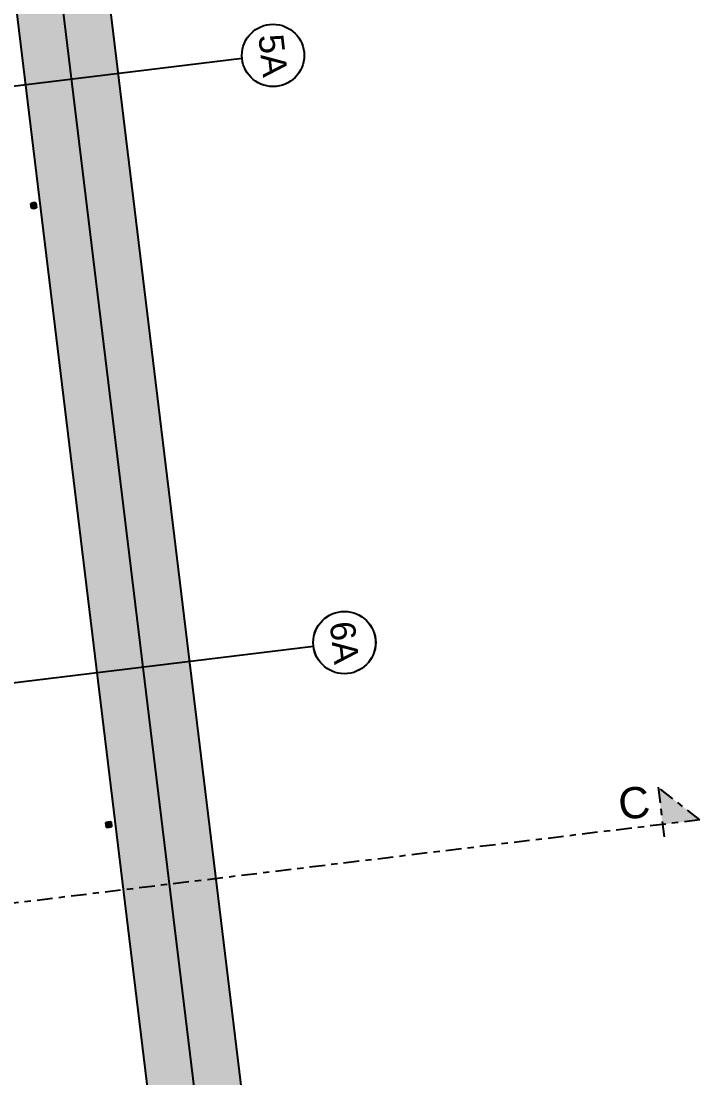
# Model space of a CAD drawing. Header units: inches. Extents: x 400392 to 401495, y 4543971 to 4544133.
# Drawn here: x 400479.28 to 400490.16, y 4544053.25 to 4544070.2 of the extents above; entities that cross this region are included whole.
import ezdxf
from ezdxf.enums import TextEntityAlignment as Align

# ---------------------------------------------------------------- set-up
doc = ezdxf.new("R2010")
doc.units = ezdxf.units.IN
doc.header["$MEASUREMENT"] = 0
doc.linetypes.add('AKS', pattern=[3, 2.5, -0.25, 0, -0.25])
doc.linetypes.add('CENTER', pattern=[2, 1.25, -0.25, 0.25, -0.25])
doc.layers.add('A-DETL-GENF', color=92, linetype='Continuous', lineweight=9)
for name, color, linetype in [('aks prota', 2, 'AKS'), ('caks prota', 4, 'Continuous'), ('kesit tarama prota', 252, 'Continuous'), ('kolon tarama prota', 252, 'Continuous'), ('perde prota', 1, 'Continuous'), ('skesit prota', 7, 'Continuous'), ('st-s_level (kot)', 6, 'Continuous'), ('taks prota', 7, 'Continuous'), ('tkesit prota', 7, 'Continuous')]:
    doc.layers.add(name, color=color, linetype=linetype)
doc.styles.add('Arial', font='Arial.ttf')
doc.styles.add('OLCU', font='romanstw.shx')
doc.styles.add('TAKS', font='Arial Unicode.ttf')

# ---------------------------------------------------------------- blocks, each defined once
blk = doc.blocks.new('+24.06 mekanik')
at = {"layer": 'kolon tarama prota', "color": 253}
for p, q in [((33936, 178284), (33936, 178204)), ((34016, 178284), (33936, 178284)), ((33936, 178284), (34016, 178284)), ((33936, 178204), (33936, 178284)), ((33936, 178284), (33936, 178284)), ((33971, 178281), (33971, 178276)), ((33971, 178276), (33971, 178281)), ((33971, 178281), (33971, 178281)), ((33971, 178276), (33971, 178276)), ((33971, 178269), (33971, 178264)), ((33971, 178264), (33971, 178269)), ((33971, 178269), (33971, 178269)), ((33971, 178264), (33971, 178264)), ((33981, 178276), (33981, 178281)), ((33981, 178281), (33981, 178276)), ((33981, 178281), (33981, 178281)), ((33981, 178276), (33981, 178276)), ((33981, 178264), (33981, 178269)), ((33981, 178269), (33981, 178264)), ((33981, 178269), (33981, 178269)), ((33981, 178264), (33981, 178264)), ((34016, 178204), (34016, 178284)), ((34016, 178284), (34016, 178204)), ((34016, 178284), (34016, 178284)), ((43936, 178284), (43936, 178204)), ((44016, 178284), (43936, 178284)), ((43936, 178284), (44016, 178284)), ((43936, 178204), (43936, 178284)), ((43936, 178284), (43936, 178284)), ((43971, 178281), (43971, 178276)), ((43971, 178276), (43971, 178281)), ((43971, 178281), (43971, 178281)), ((43971, 178276), (43971, 178276)), ((43971, 178269), (43971, 178264)), ((43971, 178264), (43971, 178269)), ((43971, 178269), (43971, 178269)), ((43971, 178264), (43971, 178264)), ((43981, 178276), (43981, 178281)), ((43981, 178281), (43981, 178276)), ((43981, 178281), (43981, 178281)), ((43981, 178276), (43981, 178276)), ((43981, 178264), (43981, 178269)), ((43981, 178269), (43981, 178264)), ((43981, 178269), (43981, 178269)), ((43981, 178264), (43981, 178264)), ((44016, 178204), (44016, 178284)), ((44016, 178284), (44016, 178204)), ((44016, 178284), (44016, 178284)), ((33936, 178204), (34016, 178204)), ((34016, 178204), (33936, 178204)), ((33936, 178204), (33936, 178204)), ((33944, 178249), (33939, 178249)), ((33939, 178249), (33944, 178249)), ((33939, 178249), (33939, 178249)), ((33939, 178239), (33944, 178239)), ((33944, 178239), (33939, 178239)), ((33939, 178239), (33939, 178239)), ((33944, 178249), (33944, 178249)), ((33944, 178239), (33944, 178239)), ((33956, 178249), (33951, 178249)), ((33951, 178249), (33956, 178249)), ((33951, 178249), (33951, 178249)), ((33951, 178239), (33956, 178239)), ((33956, 178239), (33951, 178239)), ((33951, 178239), (33951, 178239)), ((33956, 178249), (33956, 178249)), ((33956, 178239), (33956, 178239)), ((33970, 178249), (33963, 178249)), ((33963, 178249), (33970, 178249)), ((33963, 178249), (33963, 178249)), ((33963, 178239), (33970, 178239)), ((33970, 178239), (33963, 178239)), ((33963, 178239), (33963, 178239)), ((33970, 178249), (33970, 178249)), ((33970, 178239), (33970, 178239)), ((33971, 178257), (33971, 178250)), ((33971, 178250), (33971, 178257)), ((33971, 178257), (33971, 178257)), ((33971, 178250), (33971, 178250)), ((33971, 178238), (33971, 178232)), ((33971, 178232), (33971, 178238)), ((33971, 178238), (33971, 178238)), ((33971, 178232), (33971, 178232)), ((33971, 178225), (33971, 178219)), ((33971, 178219), (33971, 178225)), ((33971, 178225), (33971, 178225)), ((33971, 178219), (33971, 178219)), ((33971, 178213), (33971, 178207)), ((33971, 178207), (33971, 178213)), ((33971, 178213), (33971, 178213)), ((33971, 178207), (33971, 178207)), ((33981, 178250), (33981, 178257)), ((33981, 178257), (33981, 178250)), ((33981, 178257), (33981, 178257)), ((33981, 178250), (33981, 178250)), ((33981, 178232), (33981, 178238)), ((33981, 178238), (33981, 178232)), ((33981, 178238), (33981, 178238)), ((33981, 178232), (33981, 178232)), ((33981, 178219), (33981, 178225)), ((33981, 178225), (33981, 178219)), ((33981, 178225), (33981, 178225)), ((33981, 178219), (33981, 178219)), ((33981, 178207), (33981, 178213)), ((33981, 178213), (33981, 178207)), ((33981, 178213), (33981, 178213)), ((33981, 178207), (33981, 178207)), ((33988, 178249), (33982, 178249)), ((33982, 178249), (33988, 178249)), ((33982, 178249), (33982, 178249)), ((33982, 178239), (33988, 178239)), ((33988, 178239), (33982, 178239)), ((33982, 178239), (33982, 178239)), ((33988, 178249), (33988, 178249)), ((33988, 178239), (33988, 178239)), ((34001, 178249), (33995, 178249)), ((33995, 178249), (34001, 178249)), ((33995, 178249), (33995, 178249)), ((33995, 178239), (34001, 178239)), ((34001, 178239), (33995, 178239)), ((33995, 178239), (33995, 178239)), ((34001, 178249), (34001, 178249)), ((34001, 178239), (34001, 178239)), ((34013, 178249), (34007, 178249)), ((34007, 178249), (34013, 178249)), ((34007, 178249), (34007, 178249)), ((34007, 178239), (34013, 178239)), ((34013, 178239), (34007, 178239)), ((34007, 178239), (34007, 178239)), ((34013, 178249), (34013, 178249)), ((34013, 178239), (34013, 178239)), ((34016, 178204), (34016, 178204)), ((43936, 178204), (44016, 178204)), ((44016, 178204), (43936, 178204)), ((43936, 178204), (43936, 178204)), ((43944, 178249), (43939, 178249)), ((43939, 178249), (43944, 178249)), ((43939, 178249), (43939, 178249)), ((43939, 178239), (43944, 178239)), ((43944, 178239), (43939, 178239)), ((43939, 178239), (43939, 178239)), ((43944, 178249), (43944, 178249)), ((43944, 178239), (43944, 178239)), ((43956, 178249), (43951, 178249)), ((43951, 178249), (43956, 178249)), ((43951, 178249), (43951, 178249)), ((43951, 178239), (43956, 178239)), ((43956, 178239), (43951, 178239)), ((43951, 178239), (43951, 178239)), ((43956, 178249), (43956, 178249)), ((43956, 178239), (43956, 178239)), ((43969, 178249), (43963, 178249)), ((43963, 178249), (43969, 178249)), ((43963, 178249), (43963, 178249)), ((43963, 178239), (43969, 178239)), ((43969, 178239), (43963, 178239)), ((43963, 178239), (43963, 178239)), ((43969, 178249), (43969, 178249)), ((43969, 178239), (43969, 178239)), ((43971, 178257), (43971, 178251)), ((43971, 178251), (43971, 178257)), ((43971, 178257), (43971, 178257)), ((43971, 178251), (43971, 178251)), ((43971, 178238), (43971, 178232)), ((43971, 178232), (43971, 178238)), ((43971, 178238), (43971, 178238)), ((43971, 178232), (43971, 178232)), ((43971, 178225), (43971, 178219)), ((43971, 178219), (43971, 178225)), ((43971, 178225), (43971, 178225)), ((43971, 178219), (43971, 178219)), ((43971, 178213), (43971, 178207)), ((43971, 178207), (43971, 178213)), ((43971, 178213), (43971, 178213)), ((43971, 178207), (43971, 178207)), ((43981, 178251), (43981, 178257)), ((43981, 178257), (43981, 178251)), ((43981, 178257), (43981, 178257)), ((43981, 178251), (43981, 178251)), ((43981, 178232), (43981, 178238)), ((43981, 178238), (43981, 178232)), ((43981, 178238), (43981, 178238)), ((43981, 178232), (43981, 178232)), ((43981, 178219), (43981, 178225)), ((43981, 178225), (43981, 178219)), ((43981, 178225), (43981, 178225)), ((43981, 178219), (43981, 178219)), ((43981, 178207), (43981, 178213)), ((43981, 178213), (43981, 178207)), ((43981, 178213), (43981, 178213)), ((43981, 178207), (43981, 178207)), ((43988, 178249), (43982, 178249)), ((43982, 178249), (43988, 178249)), ((43982, 178249), (43982, 178249)), ((43982, 178239), (43988, 178239)), ((43988, 178239), (43982, 178239)), ((43982, 178239), (43982, 178239)), ((43988, 178249), (43988, 178249)), ((43988, 178239), (43988, 178239)), ((44000, 178249), (43995, 178249)), ((43995, 178249), (44000, 178249)), ((43995, 178249), (43995, 178249)), ((43995, 178239), (44000, 178239)), ((44000, 178239), (43995, 178239)), ((43995, 178239), (43995, 178239)), ((44000, 178249), (44000, 178249)), ((44000, 178239), (44000, 178239)), ((44013, 178249), (44007, 178249)), ((44007, 178249), (44013, 178249)), ((44007, 178249), (44007, 178249)), ((44007, 178239), (44013, 178239)), ((44013, 178239), (44007, 178239)), ((44007, 178239), (44007, 178239)), ((44013, 178249), (44013, 178249)), ((44013, 178239), (44013, 178239)), ((44016, 178204), (44016, 178204))]:
    blk.add_line(p, q, dxfattribs=at)
for centre, radius, start, end in [((33976, 178244), 45.8, 0, 180), ((33976, 178244), 45.8, 0, 180), ((33976, 178244), 41, 0, 180), ((33976, 178244), 40, 0, 180), ((33976, 178244), 40, 0, 180), ((33976, 178244), 37.3, 97.6967, 172.3033), ((33976, 178244), 37.3, 97.6967, 172.3033), ((33976, 178244), 34.3, 90, 270), ((33976, 178244), 34.3, 90, 270), ((33976, 178244), 33, 0, 180), ((33976, 178244), 32, 98.9893, 171.0107), ((33976, 178244), 32, 98.9893, 171.0107), ((33976, 178244), 30, 0, 180), ((33976, 178244), 30, 0, 180), ((33976, 178244), 30.2, 0, 180), ((33976, 178244), 25.3, 101.3831, 168.6169), ((33976, 178244), 25.3, 101.3831, 168.6169), ((33976, 178244), 25, 0, 180), ((33976, 178244), 25, 0, 180), ((33976, 178244), 20, 104.4775, 165.5225), ((33976, 178244), 20, 104.4775, 165.5225), ((33976, 178244), 34.3, 270, 90), ((33976, 178244), 34.3, 270, 90), ((33976, 178261), 16.5, 270, 90), ((33976, 178244), 37.3, 7.6967, 82.3033), ((33976, 178244), 37.3, 7.6967, 82.3033), ((33976, 178244), 32, 8.9893, 81.0107), ((33976, 178244), 32, 8.9893, 81.0107), ((33976, 178244), 25.3, 11.3831, 78.6169), ((33976, 178244), 25.3, 11.3831, 78.6169), ((33976, 178244), 20, 14.4775, 75.5225), ((33976, 178244), 20, 14.4775, 75.5225), ((43976, 178244), 40, 0, 180), ((43976, 178244), 40, 0, 180), ((43976, 178244), 37.3, 97.6967, 172.3033), ((43976, 178244), 37.3, 97.6967, 172.3033), ((43976, 178244), 33, 0, 180), ((43976, 178244), 32, 98.9893, 171.0107), ((43976, 178244), 32, 98.9893, 171.0107), ((43976, 178244), 30, 0, 180), ((43976, 178244), 30, 0, 180), ((43976, 178244), 25.3, 101.3831, 168.6169), ((43976, 178244), 25.3, 101.3831, 168.6169), ((43976, 178244), 25, 0, 180), ((43976, 178244), 25, 0, 180), ((43976, 178244), 20, 104.4775, 165.5225), ((43976, 178244), 20, 104.4775, 165.5225), ((43976, 178261), 16.5, 270, 90), ((43976, 178244), 37.3, 7.6967, 82.3033), ((43976, 178244), 37.3, 7.6967, 82.3033), ((43976, 178244), 32, 8.9893, 81.0107), ((43976, 178244), 32, 8.9893, 81.0107), ((43976, 178244), 25.3, 11.3831, 78.6169), ((43976, 178244), 25.3, 11.3831, 78.6169), ((43976, 178244), 20, 14.4775, 75.5225), ((43976, 178244), 20, 14.4775, 75.5225), ((33976, 178244), 45.8, 180, 0), ((33976, 178244), 45.8, 180, 0), ((33976, 178244), 41, 180, 0), ((33976, 178244), 40, 180, 0), ((33976, 178244), 40, 180, 0), ((33976, 178244), 37.3, 187.6967, 262.3033), ((33976, 178244), 37.3, 187.6967, 262.3033), ((33976, 178244), 33, 180, 0), ((33976, 178244), 32, 188.9893, 261.0107), ((33976, 178244), 32, 188.9893, 261.0107), ((33976, 178244), 30, 180, 0), ((33976, 178244), 30, 180, 0), ((33976, 178244), 30.2, 180, 0), ((33976, 178244), 25, 180, 0), ((33976, 178244), 25, 180, 0), ((33976, 178244), 25.3, 191.3831, 258.6169), ((33976, 178244), 25.3, 191.3831, 258.6169), ((33976, 178244), 20, 194.4775, 255.5225), ((33976, 178244), 20, 194.4775, 255.5225), ((33976, 178228), 16.5, 90, 270), ((33976, 178244), 13.3, 112.0243, 157.9757), ((33976, 178244), 13.3, 112.0243, 157.9757), ((33976, 178244), 13.3, 202.0243, 247.9757), ((33976, 178244), 13.3, 202.0243, 247.9757), ((33976, 178244), 8, 128.6822, 141.3178), ((33976, 178244), 8, 128.6822, 141.3178), ((33976, 178244), 8, 218.6822, 231.3178), ((33976, 178244), 8, 218.6822, 231.3178), ((33976, 178244), 13.3, 22.0243, 67.9757), ((33976, 178244), 13.3, 22.0243, 67.9757), ((33976, 178244), 8, 38.6822, 51.3178), ((33976, 178244), 8, 38.6822, 51.3178), ((33976, 178244), 32, 278.9893, 351.0107), ((33976, 178244), 37.3, 277.6967, 352.3033), ((33976, 178244), 13.3, 292.0243, 337.9757), ((33976, 178244), 8, 308.6822, 321.3178), ((33976, 178244), 25.3, 281.3831, 348.6169), ((33976, 178244), 20, 284.4775, 345.5225), ((33976, 178244), 37.3, 277.6967, 352.3033), ((33976, 178244), 32, 278.9893, 351.0107), ((33976, 178244), 8, 308.6822, 321.3178), ((33976, 178244), 13.3, 292.0243, 337.9757), ((33976, 178244), 20, 284.4775, 345.5225), ((33976, 178244), 25.3, 281.3831, 348.6169), ((43976, 178244), 40, 180, 0), ((43976, 178244), 40, 180, 0), ((43976, 178244), 37.3, 187.6967, 262.3033), ((43976, 178244), 37.3, 187.6967, 262.3033), ((43976, 178244), 33, 180, 0), ((43976, 178244), 32, 188.9893, 261.0107), ((43976, 178244), 32, 188.9893, 261.0107), ((43976, 178244), 30, 180, 0), ((43976, 178244), 30, 180, 0), ((43976, 178244), 25, 180, 0), ((43976, 178244), 25, 180, 0), ((43976, 178244), 25.3, 191.3831, 258.6169), ((43976, 178244), 25.3, 191.3831, 258.6169), ((43976, 178244), 20, 194.4775, 255.5225), ((43976, 178244), 20, 194.4775, 255.5225), ((43976, 178228), 16.5, 90, 270), ((43976, 178244), 13.3, 112.0243, 157.9757), ((43976, 178244), 13.3, 112.0243, 157.9757), ((43976, 178244), 13.3, 202.0243, 247.9757), ((43976, 178244), 13.3, 202.0243, 247.9757), ((43976, 178244), 8, 128.6822, 141.3178), ((43976, 178244), 8, 128.6822, 141.3178), ((43976, 178244), 8, 218.6822, 231.3178), ((43976, 178244), 8, 218.6822, 231.3178), ((43976, 178244), 13.3, 22.0243, 67.9757), ((43976, 178244), 13.3, 22.0243, 67.9757), ((43976, 178244), 8, 38.6822, 51.3178), ((43976, 178244), 8, 38.6822, 51.3178), ((43976, 178244), 32, 278.9893, 351.0107), ((43976, 178244), 37.3, 277.6967, 352.3033), ((43976, 178244), 13.3, 292.0243, 337.9757), ((43976, 178244), 8, 308.6822, 321.3178), ((43976, 178244), 25.3, 281.3831, 348.6169), ((43976, 178244), 20, 284.4775, 345.5225), ((43976, 178244), 37.3, 277.6967, 352.3033), ((43976, 178244), 32, 278.9893, 351.0107), ((43976, 178244), 8, 308.6822, 321.3178), ((43976, 178244), 13.3, 292.0243, 337.9757), ((43976, 178244), 20, 284.4775, 345.5225), ((43976, 178244), 25.3, 281.3831, 348.6169)]:
    blk.add_arc(centre, radius, start, end, dxfattribs=at)
blk = doc.blocks.new('A$C1a5ef8c2')
at = {"layer": 'kesit tarama prota'}
h = blk.add_hatch(color=256, dxfattribs=at)
h.dxf.hatch_style = 1
h.paths.add_polyline_path([(97.901, 83.294), (98.569, 82.771), (97.973, 82.699)])
at = {"layer": 'kolon tarama prota'}
h = blk.add_hatch(color=256, dxfattribs=at)
h.dxf.hatch_style = 1
h.paths.add_polyline_path([(85.539, 125.27), (67.968, 123.136), (67.92, 123.533), (67.126, 123.437), (67.174, 123.04), (61.516, 122.353), (61.468, 122.75), (60.673, 122.653), (60.722, 122.256), (43.151, 120.123), (43.332, 118.633), (84.231, 123.6), (91.788, 61.37), (93.526, 59.501), (93.218, 62.035)])
at = {"layer": 'aks prota', "ltscale": 10}
for p, q in [((98.482, 12.471), (84.385, 128.551)), ((98.482, 12.471), (84.385, 128.551)), ((98.482, 12.471), (84.385, 128.551)), ((98.482, 12.471), (84.385, 128.551)), ((98.482, 12.471), (84.385, 128.551)), ((98.482, 12.471), (84.385, 128.551)), ((44.872, 89.356), (91.232, 94.986)), ((44.872, 89.356), (91.232, 94.986)), ((44.872, 89.356), (91.232, 94.986)), ((44.872, 89.356), (91.232, 94.986)), ((44.872, 89.356), (91.232, 94.986)), ((44.872, 89.356), (91.232, 94.986)), ((44.872, 89.356), (91.232, 94.986)), ((46.017, 79.925), (92.377, 85.555)), ((46.017, 79.926), (92.377, 85.555)), ((46.017, 79.926), (92.377, 85.555)), ((46.017, 79.926), (92.377, 85.555)), ((46.017, 79.926), (92.377, 85.555)), ((46.017, 79.926), (92.377, 85.555))]:
    blk.add_line(p, q, dxfattribs=at)
at = {"layer": 'caks prota', "ltscale": 0.05}
for centre in [(91.73, 95.03), (91.73, 95.03), (91.73, 95.03), (91.73, 95.03), (91.73, 95.03), (91.73, 95.03), (91.73, 95.03), (92.873, 85.615), (92.873, 85.615), (92.873, 85.615), (92.873, 85.615), (92.873, 85.615), (92.873, 85.615), (92.873, 85.615)]:
    blk.add_circle(centre, 0.5, dxfattribs=at)
at = {"layer": 'perde prota'}
blk.add_lwpolyline([(60.722, 122.256), (43.151, 120.123), (43.332, 118.633), (84.231, 123.6), (91.788, 61.37), (93.526, 59.501), (85.539, 125.27), (67.968, 123.136), (67.92, 123.533), (67.126, 123.437), (67.174, 123.04), (61.516, 122.353), (61.468, 122.75), (60.673, 122.653)], close=True, dxfattribs=at)
at = {"layer": 'skesit prota', "linetype": 'CENTER', "ltscale": 0.2}
for p, q in [((98.569, 82.771), (97.901, 83.294)), ((97.901, 83.294), (98.009, 82.401))]:
    blk.add_line(p, q, dxfattribs=at)
blk.add_lwpolyline([(98.569, 82.771), (33.681, 74.891)], dxfattribs=at)
at = {"layer": 'A-DETL-GENF', "xscale": 0.001000000000024428, "yscale": 0.001000000000024428, "zscale": 0.001000000000024428, "rotation": 276.923993958082}
blk.add_blockref('+24.06 mekanik', (-93.149, 104.863), dxfattribs=at)
at = {"layer": 'st-s_level (kot)', "color": 6, "style": 'OLCU', "width": 0.8}
for tag, p, rotation in [('D=60', (41.417, 99.58), 312.924), ('D=60', (34.914, 96.881), 312.924), ('D=60', (41.724, 89.558), 312.924), ('D=60', (74.072, 82.365), 276.924), ('D=90', (58.452, 80.894), 312.924), ('D=60', (82.07, 73.768), 276.924), ('D=60', (66.17, 72.697), 312.924), ('D=60', (59.529, 70.146), 312.924), ('D=60', (74.283, 63.914), 312.924), ('D=60', (67.523, 61.55), 312.924), ('D=60', (81.905, 55.778), 312.924), ('D=60', (75.518, 52.954), 312.924), ('D=60', (83.512, 44.358), 312.924), ('D=60', (93.868, 42.953), 312.924), ('D=60', (102.234, 34.187), 312.924), ('D=60', (95.218, 31.81), 312.924), ('D=60', (99.288, 27.664), 312.924), ('+22.51', (112.229, 23.935), 312.924), ('+20.81', (108.552, 21.5), 312.924), ('D=80', (97.117, 17.526), 312.924)]:
    blk.add_attdef(tag, p, '', height=0.2, rotation=rotation, dxfattribs=at)
at = {"layer": 'taks prota', "style": 'TAKS'}
for s, p in [('5A', (91.73, 95.03)), ('5A', (91.73, 95.03)), ('5A', (91.73, 95.03)), ('5A', (91.73, 95.03)), ('5A', (91.73, 95.03)), ('5A', (91.73, 95.03)), ('5A', (91.73, 95.03)), ('6A', (92.873, 85.615)), ('6A', (92.873, 85.615)), ('6A', (92.873, 85.615)), ('6A', (92.873, 85.615)), ('6A', (92.873, 85.615)), ('6A', (92.873, 85.615)), ('6A', (92.873, 85.615))]:
    blk.add_text(s, height=0.4, rotation=276.4292, dxfattribs=at).set_placement(p, align=Align.MIDDLE_CENTER)
at = {"layer": 'tkesit prota', "style": 'Arial'}
blk.add_text('C', height=0.5, rotation=6.924, dxfattribs=at).set_placement((97.294, 82.767))

msp = doc.modelspace()

# ---------------------------------------------------------------- hatches: boundary and pattern name
at = {"layer": 'kesit tarama prota'}
h = msp.add_hatch(color=256, dxfattribs=at)
h.dxf.hatch_style = 1
h.paths.add_polyline_path([(400489.493, 4544057.914), (400490.161, 4544057.391), (400489.566, 4544057.319)])
at = {"layer": 'kolon tarama prota'}
h = msp.add_hatch(color=256, dxfattribs=at)
h.dxf.hatch_style = 1
h.paths.add_polyline_path([(400477.132, 4544099.89), (400459.561, 4544097.756), (400459.512, 4544098.154), (400458.718, 4544098.057), (400458.766, 4544097.66), (400453.108, 4544096.973), (400453.06, 4544097.37), (400452.266, 4544097.274), (400452.314, 4544096.876), (400434.743, 4544094.743), (400434.924, 4544093.254), (400475.823, 4544098.22), (400483.38, 4544035.99), (400485.118, 4544034.122), (400484.811, 4544036.655)])

# ---------------------------------------------------------------- linework, layer by layer
at = {"layer": 'aks prota', "ltscale": 10}
for p, q in [((400490.074, 4543987.091), (400475.978, 4544103.171)), ((400490.074, 4543987.091), (400475.978, 4544103.171)), ((400490.074, 4543987.091), (400475.978, 4544103.171)), ((400490.074, 4543987.091), (400475.978, 4544103.171)), ((400490.074, 4543987.091), (400475.978, 4544103.171)), ((400490.074, 4543987.091), (400475.978, 4544103.171)), ((400436.465, 4544063.976), (400482.824, 4544069.606)), ((400436.465, 4544063.976), (400482.824, 4544069.606)), ((400436.465, 4544063.976), (400482.824, 4544069.606)), ((400436.465, 4544063.976), (400482.824, 4544069.606)), ((400436.465, 4544063.976), (400482.824, 4544069.606)), ((400436.465, 4544063.976), (400482.824, 4544069.606)), ((400436.465, 4544063.976), (400482.824, 4544069.606)), ((400437.61, 4544054.546), (400483.969, 4544060.176)), ((400437.61, 4544054.546), (400483.969, 4544060.176)), ((400437.61, 4544054.546), (400483.969, 4544060.176)), ((400437.61, 4544054.546), (400483.969, 4544060.176)), ((400437.61, 4544054.546), (400483.969, 4544060.176)), ((400437.61, 4544054.545), (400483.969, 4544060.175))]:
    msp.add_line(p, q, dxfattribs=at)
at = {"layer": 'caks prota', "ltscale": 0.05}
for centre in [(400483.322, 4544069.65), (400483.322, 4544069.65), (400483.322, 4544069.65), (400483.322, 4544069.65), (400483.322, 4544069.65), (400483.322, 4544069.65), (400483.322, 4544069.65), (400484.466, 4544060.235), (400484.466, 4544060.235), (400484.466, 4544060.235), (400484.466, 4544060.235), (400484.466, 4544060.235), (400484.466, 4544060.235), (400484.466, 4544060.235)]:
    msp.add_circle(centre, 0.5, dxfattribs=at)
at = {"layer": 'perde prota'}
msp.add_lwpolyline([(400452.314, 4544096.876), (400434.743, 4544094.743), (400434.924, 4544093.254), (400475.823, 4544098.22), (400483.38, 4544035.99), (400485.118, 4544034.122), (400477.132, 4544099.89), (400459.561, 4544097.756), (400459.512, 4544098.154), (400458.718, 4544098.057), (400458.766, 4544097.66), (400453.108, 4544096.973), (400453.06, 4544097.37), (400452.266, 4544097.274)], close=True, dxfattribs=at)
at = {"layer": 'skesit prota', "linetype": 'CENTER', "ltscale": 0.2}
for p, q in [((400490.161, 4544057.391), (400489.493, 4544057.914)), ((400489.493, 4544057.914), (400489.602, 4544057.021))]:
    msp.add_line(p, q, dxfattribs=at)
msp.add_lwpolyline([(400490.161, 4544057.391), (400425.273, 4544049.511)], dxfattribs=at)

# ---------------------------------------------------------------- block references
msp.add_blockref('A$C1a5ef8c2', (400391.592, 4543974.62))
at = {"layer": 'A-DETL-GENF', "xscale": 0.001000000000024428, "yscale": 0.001000000000024428, "zscale": 0.001000000000024428, "rotation": 276.923993958082}
msp.add_blockref('+24.06 mekanik', (400298.444, 4544079.483), dxfattribs=at)

# ---------------------------------------------------------------- texts
at = {"layer": 'taks prota', "style": 'TAKS'}
for s, p in [('5A', (400483.322, 4544069.65)), ('5A', (400483.322, 4544069.65)), ('5A', (400483.322, 4544069.65)), ('5A', (400483.322, 4544069.65)), ('5A', (400483.322, 4544069.65)), ('5A', (400483.322, 4544069.65)), ('5A', (400483.322, 4544069.65)), ('6A', (400484.466, 4544060.235)), ('6A', (400484.466, 4544060.235)), ('6A', (400484.466, 4544060.235)), ('6A', (400484.466, 4544060.235)), ('6A', (400484.466, 4544060.235)), ('6A', (400484.466, 4544060.235)), ('6A', (400484.466, 4544060.235))]:
    msp.add_text(s, height=0.4, rotation=276.4292, dxfattribs=at).set_placement(p, align=Align.MIDDLE_CENTER)
at = {"layer": 'tkesit prota', "style": 'Arial'}
msp.add_text('C', height=0.5, rotation=6.924, dxfattribs=at).set_placement((400488.886, 4544057.387))

doc.saveas('drawing.dxf')
